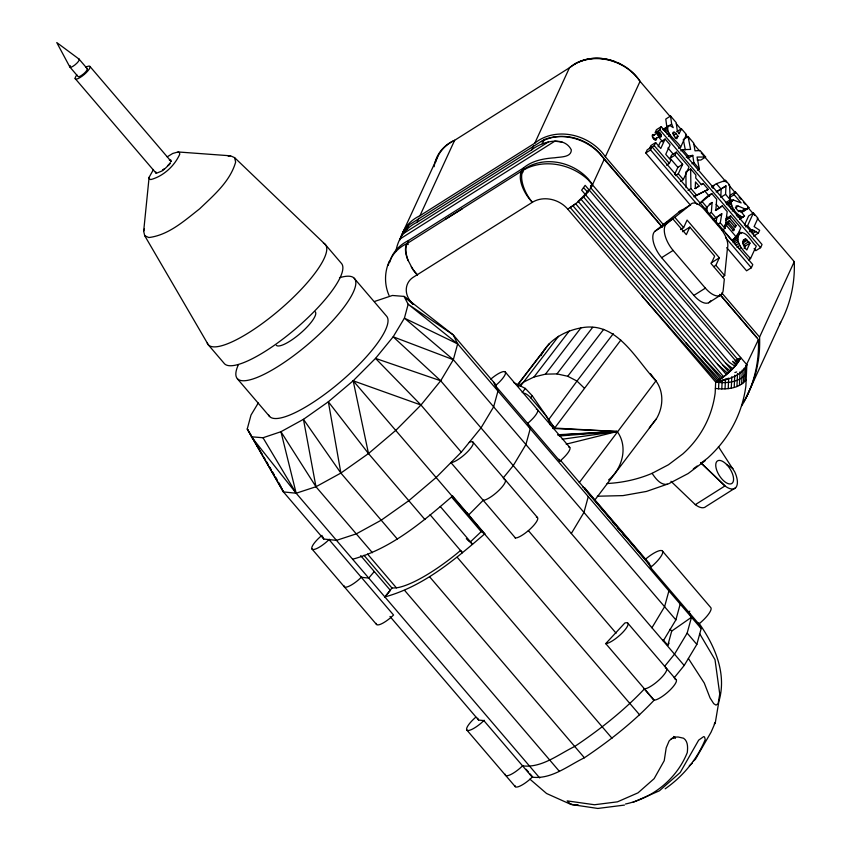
<?xml version="1.0" encoding="UTF-8"?>
<svg xmlns="http://www.w3.org/2000/svg" width="851" height="851" viewBox="0 0 851 851"><rect width="100%" height="100%" fill="white"/><g stroke="black" fill="none" stroke-linecap="round" stroke-linejoin="round"><path stroke-width="1.28" d="M695.203 188.539L695.501 181.944L699.043 186.082L695.203 188.539L699.043 186.082M725.967 185.933L721.18 188.954L720.797 197.379L725.573 194.347L725.967 185.933L716.18 191.975M412.778 303.839L410.565 301.445A20.552 17.318 24.7 0 1 412.873 277.5L532.396 202.283A25.775 21.711 24.7 0 1 567.723 209.112L715.67 382.099C725.499 375.865 735.583 368.228 740.593 357.441A22.7 5.872 -40.5 0 1 715.67 382.067L715.17 393.024A137.405 115.757 24.7 0 1 682.874 453.881L668.46 464.752L652.068 473.337A137.405 115.757 24.7 0 1 607.05 483.517M746.167 379.61C740.083 388.12 728.233 389.343 718.563 388.79L718.893 381.386L721.084 380.791M721.797 388.95L722.18 380.493L728.679 378.163L728.211 388.62M725.031 388.896L725.456 379.418M731.286 388.13L731.807 376.748M734.211 387.418L734.764 375.217M736.934 386.514L737.53 373.568M739.423 385.429L740.04 371.844M741.615 384.173L742.253 370.068M743.497 382.769L744.146 368.27M745.019 381.237L745.699 366.355L758.411 339.602L719.723 294.372M706.841 211.718L707.213 206.74M717.393 224.664L720.265 222.856L721.797 213.824L716.063 217.941L711.351 212.431L712.085 202.474L709.213 204.293M167.19 156.85L172.774 153.446L178.093 151.967L230.483 155.807L234.589 157.626L325.135 244.333L341.262 263.193A77.058 19.935 -40.5 0 1 296.552 327.986A77.058 19.935 -40.5 0 1 224.473 363.728L208.346 344.868L144.723 235.727L143.67 231.249L149.095 177.348L153.499 169.466M722.584 276.937L724.68 275.618L727.445 248.226A16.754 7.914 57.7 0 0 720.435 228.419L704.309 209.569A16.754 7.914 57.7 0 0 690.363 204.857L678.875 212.112L663.323 224.568L605.359 156.786A46.294 38.997 24.7 0 0 534.779 143.191L419.947 215.728A46.294 38.997 24.7 0 0 400.927 237.62M624.474 805.078L597.827 808.45L570.989 804.461L567.17 800.887L594.498 804.748L617.475 801.833L638.027 792.845L654.132 778.665L664.227 760.688L666.195 747.869L669.109 740.966L671.577 738.54L674.62 737.168L678.077 736.987L683.576 738.232C688.151 741.317 687.821 747.731 687.278 752.582C676.768 778.814 652.93 798.132 625.506 804.014M714.212 724.105L715.308 722.488L711.064 732.2L695.384 759.358L693.416 761.092M722.127 230.196L724.999 228.387L727.19 211.622L722.308 205.899L715.372 210.463M389.949 261.948L390.035 261.289M750.508 258.64C745.519 252.47 732.168 241.269 740.572 232.61C748.082 232.27 751.21 242.333 756.294 246.077L750.508 258.64L748.593 259.853M716.138 222.005L717.01 216.845L713.191 219.59M715.234 723.127L718.85 701.596C727.148 673.694 714.84 645.494 698.777 622.932M743.551 216.867L742.497 217.165C736.679 214.643 730.701 207.825 731.36 201.144L733.232 199.953L741.136 202.91L734.136 194.73L735.445 191.89L748.891 207.601C745.082 211.229 740.434 205.665 736.275 205.857L735.977 207.857L737.157 209.867L738.753 211.091L740.168 210.463L744.529 215.994L739.721 219.281M678.736 148.361L680.651 147.149C677.619 140.649 664.844 134.426 668.29 125.831L670.099 125.608L673.226 127.661L671.641 124.086L670.567 116.034L665.78 119.055L666.865 127.118L671.641 124.086M395.906 251.343C397.917 238.993 405.353 227.823 416.894 222.398L531.715 149.85C541.81 141.723 563.883 135.203 571.329 149.882C571.351 157.626 560.139 156.786 554.841 157.775C543.778 158.509 532.13 160.605 523.439 168.019L408.565 240.482C400.459 244.471 393.13 251.258 390.471 260.108M258.279 402.98L251.002 415.065L247.258 428.978L283.436 491.91L296.169 493.229L315.966 486.74L340.889 473.06L368.494 453.551L396.087 430.106L420.968 405.023L440.69 380.769L453.328 359.696L457.657 343.889L453.232 334.879L404.023 296.403L392.417 295.467L374.483 301.488M588.275 496.612L583.956 512.43L571.319 533.492M668.907 590.892L664.588 606.699L651.94 627.772M662.982 639.665L667.822 645.324L671.705 631.091L691.48 617.283L688.863 611.943L689.799 611.188M663.237 640.963L675.875 619.9L680.194 604.082M664.482 666.514L674.524 654.164L687.161 633.101L691.48 617.283M674.162 677.822L684.193 665.482L696.841 644.409L701.16 628.602L698.894 623.985L650.515 567.426L648.356 563.022L649.473 563.66L648.919 564.16L584.414 488.74L584.967 488.24L649.473 563.66M170.785 161.754L170.923 160.137L169.317 160.031M143.67 231.249L144.362 228.962M389.279 261.395C384.354 272.033 384.322 284.649 389.003 295.371M567.723 209.112C577.542 202.878 587.637 195.241 592.636 184.454L604.199 159.307A46.294 38.997 24.7 0 0 544.257 139.521L408.746 225.121A46.294 38.997 24.7 0 0 399.768 240.131M170.062 163.009L169.423 164.775L168.945 164.445A9.627 2.489 -40.5 0 1 161.998 170.987L156.233 173.327A9.627 2.489 -40.5 0 1 155.871 171.955M541.087 355.644C548.14 340.123 564.638 330.901 580.903 327.922C616.943 320.572 635.506 359.175 655.887 380.822L655.951 380.908C664.12 392.088 663.301 407.363 656.334 418.915L594.7 500.218M402.991 232.121L437.691 156.69M406.831 229.281L408.746 225.121M388.205 265.278A46.294 38.997 24.7 0 1 407.235 243.386L408.565 240.482M419.947 215.728L454.647 140.298L569.468 67.761C582.041 57.166 600.466 55.826 615.379 61.804M416.894 222.398L418.798 218.25M531.715 149.85L533.62 145.712M534.779 143.191L569.468 67.761L574.478 64.272A46.294 38.997 24.7 0 1 640.058 81.356L670.205 116.608M542.332 143.681L544.257 139.521M605.359 156.786L640.058 81.356A45.443 38.284 24.7 0 0 625.613 66.963C611.741 58.028 593.19 55.07 577.989 62.336M690.576 205.325L645.781 152.957L647.228 149.808L652.004 146.787L752.795 264.629L751.348 267.778L746.572 270.799L726.754 247.63M645.781 152.957L650.568 149.936L652.004 146.787M661.259 126.671L656.472 129.692L655.036 132.841L659.812 129.82L661.259 126.671L762.049 244.514L760.603 247.662L755.816 250.683L754.103 248.662M655.674 142.553L650.887 145.574L649.462 148.68L654.249 145.659L655.674 142.553L660.759 148.499L665.11 139.032L670.088 144.851L665.737 154.318L670.822 160.265L669.397 163.371L666.524 165.179M655.961 138.639L659.791 136.224L660.514 134.649L659.887 133.915L659.546 134.49L658.536 132.331L654.706 134.745M658.153 146.787L660.323 142.053L665.11 139.032M677.981 136.203L676.811 138.756C671.003 134.437 672.152 127.512 677.981 136.203L675.12 138.011M680.651 147.149L686.427 134.575L681.428 128.724L679.077 133.83L678.641 133.309L677.29 130.746L676.205 122.608L670.567 116.034M674.609 174.444L677.875 167.339L670.099 158.243L671.524 155.148L676.311 152.127L689.065 167.041L683.289 179.614L680.417 181.423M670.099 158.243L674.886 155.222L676.311 152.127M675.428 175.604L678.3 173.785L682.662 164.307L674.886 155.222M680.502 229.579L683.619 227.611L687.087 220.069L719.34 257.779L715.872 265.321L713.787 266.629M693.884 295.393L705.373 288.138A20.126 9.51 57.7 0 0 723.19 290.223L724.329 279.075L711.17 263.693L714.638 256.151L689.799 227.111L686.332 234.653L672.843 218.877L661.365 226.132L655.025 231.206A20.126 9.51 57.7 0 0 661.631 257.683L693.884 295.393A20.126 9.51 57.7 0 0 710.702 300.818M729.786 196.804L730.669 194.911L735.445 191.89M725.829 220.441L729.647 218.016L730.637 215.888L740.827 227.813L736.498 237.238L731.711 240.259L725.871 233.429M724.563 226.738L726.477 225.526L727.403 223.515L733.679 230.844L734.36 229.344L728.552 222.547L729.435 220.622L735.253 227.419L736.104 225.568L729.647 218.016M744.37 225.238L748.646 215.941L753.433 212.92L757.964 218.218L754.114 226.589L759.656 230.27L758.347 233.131L753.56 236.163M745.636 226.909L747.55 225.706L753.433 212.92M744.157 248.418L745.21 246.12L749.997 243.099L745.667 239.025L743.051 240.29M749.997 243.099L746.838 249.971C743.87 247.364 741.072 242.184 744.965 239.078M718.435 446.679L734.732 471.901A18.988 8.978 57.7 0 1 736.168 487.091A18.988 8.978 57.7 0 1 724.988 485.932L700.607 462.55M743.476 402.257A163.169 137.458 24.7 0 0 759.571 337.092L794.26 261.661L757.22 218.345M746.008 397.736L780.707 322.306M523.461 170.136A22.679 10.286 61.9 0 0 532.396 202.293A22.7 10.733 57.7 0 1 521.12 172.402L523.439 168.019M665.174 788.813C683.023 776.261 696.884 759.666 705.234 739.53L704.554 736.977L703.681 736.594L698.671 740.147L680.226 772.485L659.397 790.813L632.825 802.429M667.822 645.324L669.077 643.218M745.689 366.483L746.848 364.728L588.105 179.742A51.454 43.348 24.7 0 0 527.407 167.998L523.439 170.115M734.902 366.217L729.286 362.271L581.637 190.198L585.148 185.348L737.551 362.962M746.455 373.312C739.593 382.631 726.243 383.439 715.67 382.099A28.849 11.893 -20.3 0 0 721.042 380.737M520.248 386.428L558.554 336.251M669.099 125.501L662.918 129.66L667.705 126.639M548.555 419.777L576.999 381.067L613.294 333.688M620.804 340.123L554.639 428.064L552.065 425.351M522.227 392.63L525.333 388.428L514.015 382.748M530.609 397.789L532.183 395.672L525.333 388.428M579.254 482.623L655.951 380.908M589.052 189.411L585.339 194.039A22.669 5.51 -42.2 0 1 578.084 201.261L726.339 374.568M517.674 384.673L542.63 352.101M543.3 351.218L544.64 349.474M518.195 384.28L549.459 343.464M518.238 386.28L523.322 382.237L533.992 376.993L569.276 330.954M533.992 376.993L545.47 374.153L580.903 327.922M545.47 374.153L556.98 373.908L592.636 327.369M556.98 373.908L567.734 376.259L603.689 329.337M170.136 163.094L167.519 165.977M649.356 427.734L656.334 418.915M452.424 495.75L484.783 533.811C454.966 559.447 423.596 586.392 384.865 596.934L391.971 588.02L396.396 587.85A82.643 21.381 -40.5 0 0 456.583 553.799L460.614 550.416L462.444 552.788L430.053 514.695M262.48 454.817L247.258 428.978L283.436 491.91L323.752 539.045L336.485 540.364L356.282 533.875L381.205 520.206L408.81 500.686L436.403 477.241L461.285 452.168L481.006 427.904L493.644 406.831L497.973 391.024L493.548 382.014M503.228 477.954L513.259 465.614L525.897 444.541L530.226 428.734L527.599 423.383L528.535 422.628A15.414 3.989 -40.5 0 0 536.375 409.267M389.981 616.475L478.57 720.052L483.857 720.606L532.237 777.165C551.342 779.58 568.096 765.655 584.392 757.773C609.465 740.934 633.378 722.169 654.132 700.16L605.752 643.601L624.836 623.017A15.414 3.989 -40.5 0 1 624.304 630.665A15.414 3.989 -40.5 0 1 607.348 643.335L605.518 643.633M726.573 204.166L732.094 200.272M374.28 571.532L368.738 578.074L361.303 577.308M384.865 596.934L390.407 590.381L360.696 555.65M705.234 208.718L712.085 202.474M483.198 500.303L468.656 514.951L466.848 512.61M644.462 688.853C623.698 710.862 599.785 729.626 574.723 746.465C558.416 754.337 541.672 768.262 522.567 765.857M539.683 777.942L296.169 493.229L251.396 436.797L263.002 437.744L280.936 431.723L303.456 419.33L328.348 401.778L353.176 380.78L375.514 358.388L393.173 336.805L404.416 318.146L408.161 304.222L404.023 296.403L412.99 304.318M484.783 533.811L481.198 531.652L470.454 541.842L468.295 540.353M329.422 539.247L326.497 541.949A15.414 3.989 -40.5 0 1 312.072 549.097L376.578 624.517M361.675 576.957L358.75 579.659A15.414 3.989 -40.5 0 1 344.017 585.711M484.23 720.254L481.304 722.956A15.414 3.989 -40.5 0 1 466.891 730.105L515.27 786.675M522.94 765.506L520.004 768.208A15.414 3.989 -40.5 0 1 505.281 774.261M532.237 777.165L529.684 779.527A15.414 3.989 -40.5 0 1 514.961 785.579M699.522 203.346L706.99 196.613L711.776 193.592L716.659 199.304L715.851 210.527L722.308 205.899M699.565 203.814L711.776 193.592M689.321 765.783L692.246 763.219M352.612 559.224C391.343 548.682 422.713 521.737 452.53 496.101M321.955 535.385L321.018 536.141A15.414 3.989 -40.5 0 0 312.072 549.097M569.734 447.381L505.228 371.961A15.414 3.989 -40.5 0 1 496.282 384.918L495.346 385.673L559.852 461.093L560.788 460.338A15.414 3.989 -40.5 0 0 568.628 446.977M655.025 231.206L666.514 223.951L672.843 218.877M663.323 224.568L674.811 217.313L690.363 204.857M608.561 479.953C622.411 468.614 628.41 446.711 617.177 431.51L554.639 428.064L532.183 395.672M650.515 567.426L651.175 566.904A18.467 4.776 -40.5 0 0 662.461 551.097L710.84 607.667A18.467 4.776 -40.5 0 1 699.554 623.475L698.894 623.985M693.31 468.901L697.182 465.986M701.054 463.072L707.532 458.178A163.169 137.458 24.7 0 0 745.891 385.907L746.848 364.728C741.434 376.131 727.137 379.897 715.67 382.067L718.893 381.386M705.139 460.731L688.14 473.55L668.822 483.666L646.462 491.431L622.985 495.612L597.328 496.229M573.51 64.793L576.414 63.123M162.445 170.083L164.158 168.892M693.948 196.836L708.213 189.422L703.117 183.476L701.384 184.624L695.724 178.019L695.873 174.998L690.65 168.892L685.863 171.913L686.087 187.645M402.885 233.876L548.416 141.947M399.779 239.12L554.831 141.17L562.054 142.106M592.073 183.869L588.498 179.199A46.294 38.997 24.7 0 0 522.057 170.849L407.586 243.237L406.725 244.694A22.711 10.478 60.3 0 0 408.203 260.534L413.022 269.746L417.16 275.054M520.801 173.434L523.046 172.019L522.057 170.849M663.546 130.384L667.375 127.969M664.642 131.362L667.514 129.554M666.142 132.479L668.056 131.267M667.046 134.213L668.95 133.001M668.429 136.181L670.343 134.979M672.577 133.586L674.481 132.373M590.509 185.795L592.636 184.454M676.641 131.745L681.428 128.724M673.971 134.958L675.885 133.745M697.171 160.062L700.841 160.041L705.628 157.02L700.065 150.51L695.022 150.829L693.693 143.064L688.097 136.522L683.31 139.543L685.321 149.861M680.864 150.85L682.779 149.638L690.597 149.425L688.097 136.522M686.3 157.201L688.214 155.999L692.778 155.371L693.852 162.584L699.341 168.998L697.426 170.211M687.991 158.403L692.778 155.371M677.875 167.339L682.662 164.307M691.937 163.786L693.852 162.584M688.055 190.369L690.927 188.55L690.65 168.892M701.203 184.678L703.117 183.476M694.448 196.113L708.213 189.422M713.159 188.454L711.659 186.688L716.446 183.667L725.595 180.369L729.562 185.007L730.232 199.794L725.456 202.825M723.68 181.571L725.595 180.369M734.136 194.73L729.35 197.751L732.466 201.389M708.479 214.239L711.351 212.431M682.534 231.706L689.799 227.111M727.531 203.559L733.232 199.953M727.254 204.804L731.073 202.389M728.35 205.782L731.222 203.974M729.85 206.984L731.764 205.772M717.967 216.239L721.797 213.824M713.202 219.76L716.063 217.941M730.775 208.889L732.69 207.676M735.317 207.899L738.189 206.091M732.211 211.048L734.126 209.835M661.631 257.683L673.12 250.428A20.126 9.51 57.7 0 1 666.514 223.951M725.85 218.909L730.637 215.888M738.253 211.665L740.168 210.463M745.104 208.761L740.317 211.782L742.944 211.591L748.369 208.165M741.359 211.91L746.146 208.889M748.891 207.601L742.944 211.591M736.338 215.867L738.253 214.654M725.605 223.036L729.435 220.622M725.68 224.356L728.552 222.547M724.531 225.324L727.403 223.515M738.019 217.313L739.923 216.111M739.402 218.111L741.317 216.899M739.625 218.973L744.529 215.994M734.19 226.77L736.104 225.568M732.445 230.557L734.36 229.344M737.7 234.429L740.572 232.61M736.647 235.248L739.508 233.429M739.827 233.621L741.742 232.419M734.711 237.472L738.54 235.046M738.062 236.418L733.285 239.439L733.03 240.971L737.817 237.95M749.348 231.249L752.614 229.94L758.347 233.131M749.742 231.759L752.614 229.94M733.051 242.652L737.838 239.631M751.284 232.174L754.156 230.366M734.339 243.875L738.168 241.461M752.188 233.812L756.018 231.387M743.753 240.237L745.667 239.025M735.945 245.205L738.817 243.386M742.604 241.769L746.433 239.344M711.021 263.023L719.34 257.779M747.412 240.184L742.625 243.205L745.21 246.12M736.913 247.205L739.785 245.386M743.987 244.694L748.774 241.673M739.264 248.769L741.178 247.556M708.575 302.775L720.052 295.531M735.275 360.792L738.466 358.75M670.96 481.283L695.331 504.654L724.988 485.932L701.075 463.008M735.572 487.804L705.915 506.536A18.956 8.957 57.7 0 1 695.331 504.654M445.509 219.207L462.253 208.825M520.312 172.806L522.546 171.423M717.18 191.369L721.18 188.954M408.086 260.608A22.7 10.733 57.7 0 1 407.235 243.386L407.64 243.152M671.343 738.913L675.215 737.232M469.295 442.307L470.029 442.009A15.414 3.989 -40.5 0 1 469.497 449.658A15.414 3.989 -40.5 0 1 452.541 462.327L450.711 462.625M663.503 128.852L665.312 128.639M711.659 186.688L713.946 185.869M734.892 372.536L736.711 371.93M727.307 203.293L728.445 202.974M566.17 444.158L617.177 431.51L552.799 428.457M737.828 359.59L739.902 359.165M715.67 382.067L721.605 380.95M482.964 500.335L484.793 500.037A15.414 3.989 -40.5 0 0 500.537 488.708A15.414 3.989 -40.5 0 0 504.111 479.411M515.217 538.045L517.046 537.747A15.414 3.989 -40.5 0 0 532.79 526.418A15.414 3.989 -40.5 0 0 536.364 517.121M667.492 484.304C660.482 485.41 655.568 478.39 652.068 473.337M562.213 439.233L617.177 431.51L557.735 434.765M228.185 156.127L230.483 155.807M559.33 435.999L617.177 431.51L558.118 435.127M705.628 157.02L697.054 157.063L699.341 168.998M578.042 804.727L572.904 804.748L571.042 803.972M715.383 388.396L718.563 388.79M684.193 665.482L440.69 380.769L375.514 358.388L420.968 405.023L461.285 452.168M424.936 519.546L368.494 453.551L353.176 380.78L420.968 405.023M675.875 619.9L453.328 359.696L393.173 336.805L440.69 380.769M735.392 360.43L738.466 361.611M617.39 62.623L620.539 64.07M144.723 235.727L148.84 237.546C168.679 235.089 184.454 220.675 199.634 208.835C213.675 195.326 230.121 181.529 235.642 162.105L234.589 157.626M570.989 804.461L546.565 793.494L529.886 779.144M701.16 628.602L457.657 343.889L404.416 318.146L453.328 359.696M178.093 151.967L179.433 152.637L179.752 154.201C174.583 165.956 163.232 176.306 150.755 179.582L149.414 178.912L149.095 177.348M567.734 376.259L576.999 381.067L584.137 387.982M582.648 486.921L584.967 488.24M736.838 363.877L732.541 361.367L735.807 365.185M726.499 464.391A13.361 6.308 57.7 0 1 731.286 483.751A13.361 6.308 57.7 0 1 716.191 468.465A13.361 6.308 57.7 0 1 726.499 464.391L732.977 468.561M79.015 59.07L56.762 42.55L69.835 66.963L77.898 76.388A6.106 1.585 -40.5 0 0 84.281 73.239A6.106 1.585 -40.5 0 0 86.504 68.474M466.316 538.704L472.528 544.225L440.275 506.515M725.563 362.983L732.7 368.611M722.882 365.143L730.296 370.993M457.657 343.889L408.161 304.222L453.232 334.879L496.09 384.992M717.51 364.249L727.701 373.366M552.182 425.266L553.937 427.053M592.019 186.061L591.445 185.465L590.434 187.326L590.998 187.911M587.86 192.198L583.52 187.699M702.064 356.75L722.276 377.748M685.704 342.549L719.563 379.663M642.048 296.01L716.946 381.333M353.176 380.78L639.601 714.819M676.237 123.661L681.406 129.703M685.715 134.745L689.161 138.766M693.469 143.808L699.501 150.861M701.224 152.872L726.201 182.082M728.786 185.103L735.679 193.166M739.125 197.198L740.849 199.208M743.434 202.23L745.157 204.24M747.742 207.261L754.635 215.324M716.446 183.667L720.957 188.954M725.573 194.347L730.232 199.794M682.779 149.638L688.214 155.999M747.55 225.706L751.263 230.036M659.812 129.82L760.603 247.662M659.791 136.224C657.11 134.043 659.068 134.075 658.536 132.331M658.472 136.862L662.78 141.904M667.95 147.946L673.12 153.988M705 191.252L709.298 196.294M716.191 204.346L719.638 208.378M726.531 216.441L728.254 218.452M739.455 231.546L741.178 233.557M655.015 139.245L653.547 137.479M726.477 225.526L736.498 237.238M654.249 145.659L669.397 163.371M678.3 173.785L683.289 179.614M690.927 188.55L696.363 194.911M702.437 202.006L707.149 207.516M720.265 222.856L724.999 228.387M722.531 229.525L724.201 231.472M650.568 149.936L697.086 204.325M725.509 237.557L751.348 267.778M674.811 217.313L683.619 227.611M715.872 265.321L724.68 275.618M721.776 292.914L759.571 337.092M662.397 227.121L599.242 152.882A43.571 36.699 24.7 0 0 546.714 139.202M720.254 294.765L756.879 337.602M604.199 159.307L661.365 226.132M673.12 250.428L705.373 288.138M590.924 188.028L738.945 360.898M583.52 196.9L731.466 369.887M581.02 199.272L728.967 372.259M723.616 376.748L575.67 203.761L570.191 207.495L718.223 380.567M572.946 205.782L720.893 378.769M407.235 243.386L408.225 244.556M560.628 460.455L650.941 566.043M612.752 522.12L615.326 525.131M617.911 528.152L619.624 530.162M623.07 534.183L624.783 536.194M687.161 633.101L696.841 644.409M670.099 629.197L671.705 631.091M354.165 278.277L386.418 315.987A77.058 19.935 -40.5 0 1 338.634 383.386A77.058 19.935 -40.5 0 1 268.512 414.735M472.965 442.116L537.47 517.536M627.772 623.123L676.151 679.683M528.365 530.598L616.092 633.176M450.945 462.593L515.451 538.013M673.598 736.445L675.311 738.445M90.089 66.623L171.147 161.403M79.292 59.379L87.355 68.803M451.498 496.92L481.198 531.652M75.165 78.569L155.797 172.849M457.189 557.256L612.007 738.264M372.408 552.725L315.966 486.74L303.456 419.33L340.889 473.06L397.332 539.055M429.585 576.765L584.392 757.773M237.376 378.812L269.629 416.522M404.661 590.434L559.479 771.453M363.962 555.267L391.971 588.02M526.163 769.283L528.577 772.112M530.194 773.995L532.609 776.825M329.05 539.598L393.556 615.018L391.003 617.369A15.414 3.989 -40.5 0 1 376.27 623.421M367.568 554.065L396.396 587.85M368.494 453.551L328.348 401.778L340.889 473.06M650.387 373.589L655.887 380.822M315.966 486.74L280.936 431.723L296.169 493.229L263.002 437.744M688.385 658.504L704.266 683.055L710.032 697.873L713.734 703.671L715.999 705.107L718.127 703.766L719.744 694.022L715.01 659.695L699.724 633.835M263.799 457.061L265.129 459.306M266.448 461.561L268.437 464.923M269.756 467.178L271.075 469.422M272.405 471.667L274.384 475.039M275.713 477.283L277.032 479.528M558.947 459.263L559.852 461.093M477.666 718.223L478.57 720.052M322.412 536.3L323.752 539.045M279.022 482.9L283.436 491.91M524.259 393.183A13.361 6.308 57.7 0 1 531.067 398.204L544.502 413.905A13.361 6.308 57.7 0 1 550.086 424.723M645.547 559.15A18.467 4.776 -40.5 0 1 662.461 551.097M323.391 243.099A77.058 19.935 -40.5 0 1 280.426 309.136A77.058 19.935 -40.5 0 1 207.24 343.081M466.891 730.105A15.414 3.989 -40.5 0 1 475.837 717.148M675.045 679.279A15.414 3.989 -40.5 0 1 671.471 688.576A15.414 3.989 -40.5 0 1 655.727 699.894L653.898 700.203L644.228 688.885L646.047 688.587A15.414 3.989 -40.5 0 0 661.791 677.268A15.414 3.989 -40.5 0 0 665.376 667.961M490.814 379.11A15.414 3.989 -40.5 0 1 505.228 371.961M315.232 311.785A25.69 6.648 -40.5 0 1 300.329 333.39A25.69 6.648 -40.5 0 1 276.298 345.304M339.496 277.745A77.058 19.935 -40.5 0 1 309.445 343.07A77.058 19.935 -40.5 0 1 238.354 364.813M85.749 67.314A9.627 2.489 -40.5 0 1 89.142 69.229A9.627 2.489 -40.5 0 1 78.366 78.473A9.627 2.489 -40.5 0 1 76.856 74.941M78.441 59.049A6.106 1.585 -40.5 0 1 75.005 64.857A6.106 1.585 -40.5 0 1 70.239 65.612M434.148 166.711A45.443 38.284 24.7 0 1 454.647 140.298A46.294 38.997 24.7 0 0 435.616 162.179M541.417 141.745A43.571 36.699 24.7 0 1 545.619 139.649M794.26 261.661A163.169 137.458 24.7 0 1 779.463 324.571M758.411 339.602A163.169 137.458 24.7 0 1 741.657 405.895M417.575 274.82A22.7 10.733 57.7 0 1 411.256 266.735M678.875 212.112A16.754 7.914 57.7 0 1 682.3 210.24M656.036 138.415A2.532 1.191 57.7 0 1 654.589 139.298A2.532 1.191 57.7 0 1 652.696 136.266A2.532 1.191 57.7 0 1 654.132 135.383M725.35 379.301A28.849 11.893 -20.3 0 1 722.127 380.408M656.334 138.011A3.213 1.521 57.7 0 1 655.015 140.021A3.213 1.521 57.7 0 1 652.27 136.203A3.213 1.521 57.7 0 1 654.068 134.852M658.823 134.352L659.312 135.171L658.897 134.309M660.833 134.256L660.44 133.522A3.213 1.521 57.7 0 0 657.057 132.192A3.213 1.521 57.7 0 0 659.621 136.915A3.213 1.521 57.7 0 0 660.833 134.256M657.589 133.788A2.532 1.191 57.7 0 0 660.493 136.458A2.532 1.191 57.7 0 0 659.355 132.703A2.532 1.191 57.7 0 0 657.589 133.788"/></g></svg>
